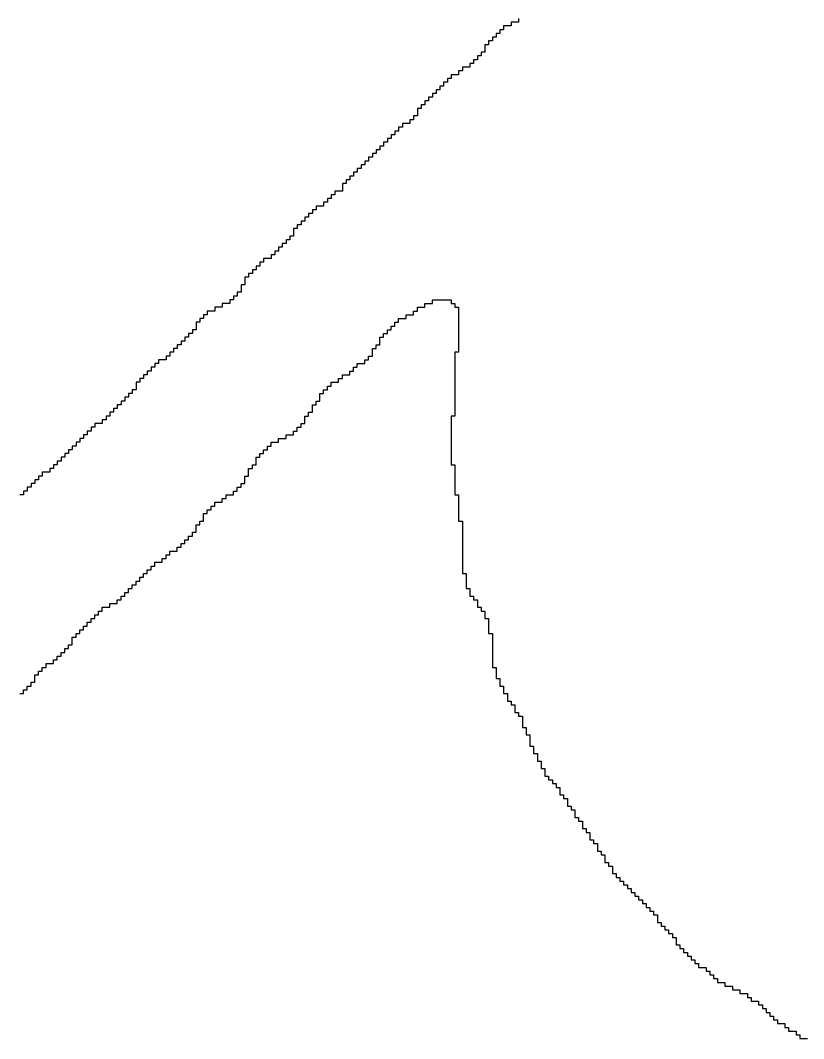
# Model space of a CAD drawing. Header units: millimetres. Extents: x 9.6 to 105, y 7.6 to 66.9.
# Drawn here: x 87.4786 to 87.7641, y 21.7123 to 22.0834 of the extents above; entities that cross this region are included whole.
import ezdxf

# ---------------------------------------------------------------- set-up
doc = ezdxf.new("R2010")
doc.units = ezdxf.units.MM
doc.layers.add('BottomOverlay', color=54, linetype='Continuous')

msp = doc.modelspace()

# ---------------------------------------------------------------- linework, layer by layer
at = {"layer": 'BottomOverlay'}
for p, q in [((87.66021, 22.08411), (87.66021, 22.08274)), ((87.65474, 22.08001), (87.65337, 22.08001)), ((87.65337, 22.08001), (87.65337, 22.07864)), ((87.65747, 22.08138), (87.65474, 22.08138)), ((87.65474, 22.08138), (87.65474, 22.08001)), ((87.66021, 22.08274), (87.65747, 22.08274)), ((87.65747, 22.08274), (87.65747, 22.08138)), ((87.65064, 22.07591), (87.64927, 22.07591)), ((87.64927, 22.07591), (87.64927, 22.07454)), ((87.652, 22.07727), (87.65064, 22.07727)), ((87.65064, 22.07727), (87.65064, 22.07591)), ((87.65337, 22.07864), (87.652, 22.07864)), ((87.652, 22.07864), (87.652, 22.07727)), ((87.64927, 22.07454), (87.6479, 22.07454)), ((87.6479, 22.07454), (87.6479, 22.07317)), ((87.6479, 22.07317), (87.6479, 22.0718)), ((87.64517, 22.06907), (87.6438, 22.06907)), ((87.6438, 22.06907), (87.6438, 22.06771)), ((87.64654, 22.07044), (87.64517, 22.07044)), ((87.64517, 22.07044), (87.64517, 22.06907)), ((87.6479, 22.0718), (87.64654, 22.0718)), ((87.64654, 22.0718), (87.64654, 22.07044)), ((87.6397, 22.06497), (87.63833, 22.06497)), ((87.63833, 22.06497), (87.63833, 22.0636)), ((87.64243, 22.06634), (87.6397, 22.06634)), ((87.6397, 22.06634), (87.6397, 22.06497)), ((87.6438, 22.06771), (87.64243, 22.06771)), ((87.64243, 22.06771), (87.64243, 22.06634)), ((87.63423, 22.06087), (87.63287, 22.06087)), ((87.63287, 22.06087), (87.63287, 22.0595)), ((87.6356, 22.06224), (87.63423, 22.06224)), ((87.63423, 22.06224), (87.63423, 22.06087)), ((87.63833, 22.0636), (87.6356, 22.0636)), ((87.6356, 22.0636), (87.6356, 22.06224)), ((87.6315, 22.05813), (87.63013, 22.05813)), ((87.63013, 22.05813), (87.63013, 22.05677)), ((87.63287, 22.0595), (87.6315, 22.0595)), ((87.6315, 22.0595), (87.6315, 22.05813)), ((87.6274, 22.05404), (87.62603, 22.05404)), ((87.62603, 22.05404), (87.62603, 22.05267)), ((87.62876, 22.0554), (87.6274, 22.0554)), ((87.6274, 22.0554), (87.6274, 22.05404)), ((87.63013, 22.05677), (87.62876, 22.05677)), ((87.62876, 22.05677), (87.62876, 22.0554)), ((87.62466, 22.0513), (87.6233, 22.0513)), ((87.6233, 22.0513), (87.6233, 22.04993)), ((87.6233, 22.04993), (87.6233, 22.04857)), ((87.62603, 22.05267), (87.62466, 22.05267)), ((87.62466, 22.05267), (87.62466, 22.0513)), ((87.62193, 22.0472), (87.62056, 22.0472)), ((87.62056, 22.0472), (87.62056, 22.04583)), ((87.6233, 22.04857), (87.62193, 22.04857)), ((87.62193, 22.04857), (87.62193, 22.0472)), ((87.61646, 22.0431), (87.6151, 22.0431)), ((87.6151, 22.0431), (87.6151, 22.04173)), ((87.61783, 22.04446), (87.61646, 22.04446)), ((87.61646, 22.04446), (87.61646, 22.0431)), ((87.62056, 22.04583), (87.61783, 22.04583)), ((87.61783, 22.04583), (87.61783, 22.04446)), ((87.61236, 22.039), (87.61099, 22.039)), ((87.61099, 22.039), (87.61099, 22.03763)), ((87.61373, 22.04036), (87.61236, 22.04036)), ((87.61236, 22.04036), (87.61236, 22.039)), ((87.6151, 22.04173), (87.61373, 22.04173)), ((87.61373, 22.04173), (87.61373, 22.04036)), ((87.60826, 22.0349), (87.60689, 22.0349)), ((87.60689, 22.0349), (87.60689, 22.03353)), ((87.60963, 22.03626), (87.60826, 22.03626)), ((87.60826, 22.03626), (87.60826, 22.0349)), ((87.61099, 22.03763), (87.60963, 22.03763)), ((87.60963, 22.03763), (87.60963, 22.03626)), ((87.60552, 22.03216), (87.60416, 22.03216)), ((87.60416, 22.03216), (87.60416, 22.0308)), ((87.60689, 22.03353), (87.60552, 22.03353)), ((87.60552, 22.03353), (87.60552, 22.03216)), ((87.60142, 22.02806), (87.60006, 22.02806)), ((87.60006, 22.02806), (87.60006, 22.02669)), ((87.60279, 22.02943), (87.60142, 22.02943)), ((87.60142, 22.02943), (87.60142, 22.02806)), ((87.60416, 22.0308), (87.60279, 22.0308)), ((87.60279, 22.0308), (87.60279, 22.02943)), ((87.59732, 22.02396), (87.59596, 22.02396)), ((87.59596, 22.02396), (87.59596, 22.02259)), ((87.59869, 22.02533), (87.59732, 22.02533)), ((87.59732, 22.02533), (87.59732, 22.02396)), ((87.60006, 22.02669), (87.59869, 22.02669)), ((87.59869, 22.02669), (87.59869, 22.02533)), ((87.59596, 22.02123), (87.59322, 22.02123)), ((87.59322, 22.02123), (87.59322, 22.01986)), ((87.59596, 22.02259), (87.59596, 22.02123)), ((87.59049, 22.01713), (87.58912, 22.01713)), ((87.58912, 22.01713), (87.58912, 22.01576)), ((87.59185, 22.01849), (87.59049, 22.01849)), ((87.59049, 22.01849), (87.59049, 22.01713)), ((87.59322, 22.01986), (87.59185, 22.01986)), ((87.59185, 22.01986), (87.59185, 22.01849)), ((87.58502, 22.01302), (87.58365, 22.01302)), ((87.58365, 22.01302), (87.58365, 22.01166)), ((87.58639, 22.01439), (87.58502, 22.01439)), ((87.58502, 22.01439), (87.58502, 22.01302)), ((87.58912, 22.01576), (87.58639, 22.01576)), ((87.58639, 22.01576), (87.58639, 22.01439)), ((87.58092, 22.00892), (87.57955, 22.00892)), ((87.57955, 22.00892), (87.57955, 22.00756)), ((87.58229, 22.01029), (87.58092, 22.01029)), ((87.58092, 22.01029), (87.58092, 22.00892)), ((87.58365, 22.01166), (87.58229, 22.01166)), ((87.58229, 22.01166), (87.58229, 22.01029)), ((87.57955, 22.00756), (87.57818, 22.00756)), ((87.57818, 22.00756), (87.57818, 22.00619)), ((87.57818, 22.00619), (87.57818, 22.00482)), ((87.57545, 22.00209), (87.57408, 22.00209)), ((87.57408, 22.00209), (87.57408, 22.00072)), ((87.57682, 22.00346), (87.57545, 22.00346)), ((87.57545, 22.00346), (87.57545, 22.00209)), ((87.57818, 22.00482), (87.57682, 22.00482)), ((87.57682, 22.00482), (87.57682, 22.00346)), ((87.57135, 21.99799), (87.56998, 21.99799)), ((87.56998, 21.99799), (87.56998, 21.99662)), ((87.57272, 21.99935), (87.57135, 21.99935)), ((87.57135, 21.99935), (87.57135, 21.99799)), ((87.57408, 22.00072), (87.57272, 22.00072)), ((87.57272, 22.00072), (87.57272, 21.99935)), ((87.56725, 21.99525), (87.56588, 21.99525)), ((87.56588, 21.99525), (87.56588, 21.99389)), ((87.56998, 21.99662), (87.56725, 21.99662)), ((87.56725, 21.99662), (87.56725, 21.99525)), ((87.56315, 21.99115), (87.56178, 21.99115)), ((87.56178, 21.99115), (87.56178, 21.98979)), ((87.56451, 21.99252), (87.56315, 21.99252)), ((87.56315, 21.99252), (87.56315, 21.99115)), ((87.56588, 21.99389), (87.56451, 21.99389)), ((87.56451, 21.99389), (87.56451, 21.99252)), ((87.56041, 21.98705), (87.55905, 21.98705)), ((87.55905, 21.98705), (87.55905, 21.98568)), ((87.56178, 21.98979), (87.56041, 21.98979)), ((87.56041, 21.98979), (87.56041, 21.98842)), ((87.56041, 21.98842), (87.56041, 21.98705)), ((87.55768, 21.98295), (87.55631, 21.98295)), ((87.55631, 21.98295), (87.55631, 21.98158)), ((87.55905, 21.98432), (87.55768, 21.98432)), ((87.55768, 21.98432), (87.55768, 21.98295)), ((87.55905, 21.98568), (87.55905, 21.98432)), ((87.55495, 21.98022), (87.55221, 21.98022)), ((87.55221, 21.98022), (87.55221, 21.97885)), ((87.55631, 21.98158), (87.55495, 21.98158)), ((87.55495, 21.98158), (87.55495, 21.98022)), ((87.62603, 21.97885), (87.62603, 21.98022)), ((87.62603, 21.98022), (87.62876, 21.98022)), ((87.62876, 21.98022), (87.62876, 21.98158)), ((87.62876, 21.98158), (87.6356, 21.98158)), ((87.6356, 21.98158), (87.6356, 21.98022)), ((87.6356, 21.98022), (87.63697, 21.98022)), ((87.63697, 21.98022), (87.63697, 21.97885)), ((87.54674, 21.97612), (87.54538, 21.97612)), ((87.54538, 21.97612), (87.54538, 21.97475)), ((87.54948, 21.97748), (87.54674, 21.97748)), ((87.54674, 21.97748), (87.54674, 21.97612)), ((87.55221, 21.97885), (87.54948, 21.97885)), ((87.54948, 21.97885), (87.54948, 21.97748)), ((87.61919, 21.97475), (87.61919, 21.97612)), ((87.61919, 21.97612), (87.62193, 21.97612)), ((87.62193, 21.97612), (87.62193, 21.97748)), ((87.62193, 21.97748), (87.6233, 21.97748)), ((87.6233, 21.97748), (87.6233, 21.97885)), ((87.6233, 21.97885), (87.62603, 21.97885)), ((87.63697, 21.97885), (87.63833, 21.97885)), ((87.63833, 21.97885), (87.63833, 21.97748)), ((87.63833, 21.97748), (87.63833, 21.97612)), ((87.63833, 21.97612), (87.63833, 21.97475)), ((87.54401, 21.97338), (87.54264, 21.97338)), ((87.54264, 21.97338), (87.54264, 21.97201)), ((87.54264, 21.97201), (87.54264, 21.97065)), ((87.54538, 21.97475), (87.54401, 21.97475)), ((87.54401, 21.97475), (87.54401, 21.97338)), ((87.61373, 21.97065), (87.61373, 21.97201)), ((87.61373, 21.97201), (87.6151, 21.97201)), ((87.6151, 21.97201), (87.6151, 21.97338)), ((87.6151, 21.97338), (87.61646, 21.97338)), ((87.61646, 21.97338), (87.61646, 21.97475)), ((87.61646, 21.97475), (87.61919, 21.97475)), ((87.63833, 21.97475), (87.63833, 21.97338)), ((87.63833, 21.97338), (87.63833, 21.97201)), ((87.63833, 21.97201), (87.63833, 21.97065)), ((87.54128, 21.96928), (87.53991, 21.96928)), ((87.53991, 21.96928), (87.53991, 21.96791)), ((87.54264, 21.97065), (87.54128, 21.97065)), ((87.54128, 21.97065), (87.54128, 21.96928)), ((87.61099, 21.96791), (87.61099, 21.96928)), ((87.61099, 21.96928), (87.61236, 21.96928)), ((87.61236, 21.96928), (87.61236, 21.97065)), ((87.61236, 21.97065), (87.61373, 21.97065)), ((87.63833, 21.97065), (87.63833, 21.96928)), ((87.63833, 21.96928), (87.63833, 21.96791)), ((87.53717, 21.96518), (87.53581, 21.96518)), ((87.53581, 21.96518), (87.53581, 21.96381)), ((87.53854, 21.96654), (87.53717, 21.96654)), ((87.53717, 21.96654), (87.53717, 21.96518)), ((87.53991, 21.96791), (87.53854, 21.96791)), ((87.53854, 21.96791), (87.53854, 21.96654)), ((87.60826, 21.96381), (87.60826, 21.96518)), ((87.60826, 21.96518), (87.60963, 21.96518)), ((87.60963, 21.96654), (87.60963, 21.96791)), ((87.60963, 21.96791), (87.61099, 21.96791)), ((87.60963, 21.96518), (87.60963, 21.96654)), ((87.63833, 21.96791), (87.63833, 21.96654)), ((87.63833, 21.96654), (87.63833, 21.96518)), ((87.63833, 21.96518), (87.63833, 21.96381)), ((87.53307, 21.96108), (87.53171, 21.96108)), ((87.53171, 21.96108), (87.53171, 21.95971)), ((87.53444, 21.96245), (87.53307, 21.96245)), ((87.53307, 21.96245), (87.53307, 21.96108)), ((87.53581, 21.96381), (87.53444, 21.96381)), ((87.53444, 21.96381), (87.53444, 21.96245)), ((87.60552, 21.95971), (87.60552, 21.96108)), ((87.60552, 21.96108), (87.60689, 21.96108)), ((87.60689, 21.96245), (87.60689, 21.96381)), ((87.60689, 21.96381), (87.60826, 21.96381)), ((87.60689, 21.96108), (87.60689, 21.96245)), ((87.63833, 21.96245), (87.63697, 21.96245)), ((87.63697, 21.96245), (87.63697, 21.96108)), ((87.63697, 21.96108), (87.63697, 21.95971)), ((87.63833, 21.96381), (87.63833, 21.96245)), ((87.5276, 21.95698), (87.52624, 21.95698)), ((87.52624, 21.95698), (87.52624, 21.95561)), ((87.52897, 21.95834), (87.5276, 21.95834)), ((87.5276, 21.95834), (87.5276, 21.95698)), ((87.53171, 21.95971), (87.52897, 21.95971)), ((87.52897, 21.95971), (87.52897, 21.95834)), ((87.60006, 21.95561), (87.60006, 21.95698)), ((87.60006, 21.95698), (87.60142, 21.95698)), ((87.60142, 21.95698), (87.60142, 21.95834)), ((87.60142, 21.95834), (87.60416, 21.95834)), ((87.60416, 21.95834), (87.60416, 21.95971)), ((87.60416, 21.95971), (87.60552, 21.95971)), ((87.63697, 21.95971), (87.63697, 21.95834)), ((87.63697, 21.95834), (87.63697, 21.95698)), ((87.63697, 21.95698), (87.63697, 21.95561)), ((87.52487, 21.95424), (87.5235, 21.95424)), ((87.5235, 21.95424), (87.5235, 21.95287)), ((87.52624, 21.95561), (87.52487, 21.95561)), ((87.52487, 21.95561), (87.52487, 21.95424)), ((87.59596, 21.95287), (87.59596, 21.95424)), ((87.59596, 21.95424), (87.59869, 21.95424)), ((87.59869, 21.95424), (87.59869, 21.95561)), ((87.59869, 21.95561), (87.60006, 21.95561)), ((87.63697, 21.95561), (87.63697, 21.95424)), ((87.63697, 21.95424), (87.63697, 21.95287)), ((87.52214, 21.95151), (87.52077, 21.95151)), ((87.52077, 21.95151), (87.52077, 21.95014)), ((87.52077, 21.95014), (87.52077, 21.94878)), ((87.5235, 21.95287), (87.52214, 21.95287)), ((87.52214, 21.95287), (87.52214, 21.95151)), ((87.59049, 21.94878), (87.59049, 21.95014)), ((87.59049, 21.95014), (87.59185, 21.95014)), ((87.59185, 21.95014), (87.59185, 21.95151)), ((87.59185, 21.95151), (87.59459, 21.95151)), ((87.59459, 21.95151), (87.59459, 21.95287)), ((87.59459, 21.95287), (87.59596, 21.95287)), ((87.63697, 21.95287), (87.63697, 21.95151)), ((87.63697, 21.95151), (87.63697, 21.95014)), ((87.63697, 21.95014), (87.63697, 21.94878)), ((87.51804, 21.94604), (87.51667, 21.94604)), ((87.51667, 21.94604), (87.51667, 21.94467)), ((87.5194, 21.94741), (87.51804, 21.94741)), ((87.51804, 21.94741), (87.51804, 21.94604)), ((87.52077, 21.94878), (87.5194, 21.94878)), ((87.5194, 21.94878), (87.5194, 21.94741)), ((87.58775, 21.94604), (87.58775, 21.94741)), ((87.58775, 21.94741), (87.58912, 21.94741)), ((87.58775, 21.94467), (87.58775, 21.94604)), ((87.58912, 21.94741), (87.58912, 21.94878)), ((87.58912, 21.94878), (87.59049, 21.94878)), ((87.63697, 21.94878), (87.63697, 21.94741)), ((87.63697, 21.94741), (87.63697, 21.94604)), ((87.63697, 21.94604), (87.63697, 21.94467)), ((87.5153, 21.94331), (87.51393, 21.94331)), ((87.51393, 21.94331), (87.51393, 21.94194)), ((87.51667, 21.94467), (87.5153, 21.94467)), ((87.5153, 21.94467), (87.5153, 21.94331)), ((87.58502, 21.94194), (87.58502, 21.94331)), ((87.58502, 21.94331), (87.58639, 21.94331)), ((87.58639, 21.94331), (87.58639, 21.94467)), ((87.58639, 21.94467), (87.58775, 21.94467)), ((87.63697, 21.94467), (87.63697, 21.94331)), ((87.63697, 21.94331), (87.63697, 21.94194)), ((87.5112, 21.9392), (87.50984, 21.9392)), ((87.50984, 21.9392), (87.50984, 21.93784)), ((87.51257, 21.94057), (87.5112, 21.94057)), ((87.5112, 21.94057), (87.5112, 21.9392)), ((87.51393, 21.94194), (87.51257, 21.94194)), ((87.51257, 21.94194), (87.51257, 21.94057)), ((87.58229, 21.93784), (87.58229, 21.9392)), ((87.58229, 21.9392), (87.58365, 21.9392)), ((87.58365, 21.9392), (87.58365, 21.94057)), ((87.58365, 21.94057), (87.58502, 21.94057)), ((87.58502, 21.94057), (87.58502, 21.94194)), ((87.63697, 21.9392), (87.6356, 21.9392)), ((87.6356, 21.9392), (87.6356, 21.93784)), ((87.63697, 21.94194), (87.63697, 21.94057)), ((87.63697, 21.94057), (87.63697, 21.9392)), ((87.50573, 21.9351), (87.50437, 21.9351)), ((87.50437, 21.9351), (87.50437, 21.93374)), ((87.50847, 21.93647), (87.50573, 21.93647)), ((87.50573, 21.93647), (87.50573, 21.9351)), ((87.50984, 21.93784), (87.50847, 21.93784)), ((87.50847, 21.93784), (87.50847, 21.93647)), ((87.57955, 21.93374), (87.57955, 21.9351)), ((87.57955, 21.9351), (87.58092, 21.9351)), ((87.58092, 21.9351), (87.58092, 21.93647)), ((87.58092, 21.93647), (87.58229, 21.93647)), ((87.58229, 21.93647), (87.58229, 21.93784)), ((87.6356, 21.93784), (87.6356, 21.93647)), ((87.6356, 21.93647), (87.6356, 21.9351)), ((87.6356, 21.9351), (87.6356, 21.93374)), ((87.50163, 21.931), (87.50026, 21.931)), ((87.50026, 21.931), (87.50026, 21.92964)), ((87.503, 21.93237), (87.50163, 21.93237)), ((87.50163, 21.93237), (87.50163, 21.931)), ((87.50437, 21.93374), (87.503, 21.93374)), ((87.503, 21.93374), (87.503, 21.93237)), ((87.57272, 21.92964), (87.57272, 21.931)), ((87.57272, 21.931), (87.57545, 21.931)), ((87.57545, 21.931), (87.57545, 21.93237)), ((87.57545, 21.93237), (87.57818, 21.93237)), ((87.57818, 21.93237), (87.57818, 21.93374)), ((87.57818, 21.93374), (87.57955, 21.93374)), ((87.6356, 21.93374), (87.6356, 21.93237)), ((87.6356, 21.93237), (87.6356, 21.931)), ((87.6356, 21.931), (87.6356, 21.92964)), ((87.4989, 21.92827), (87.49753, 21.92827)), ((87.49753, 21.92827), (87.49753, 21.9269)), ((87.50026, 21.92964), (87.4989, 21.92964)), ((87.4989, 21.92964), (87.4989, 21.92827)), ((87.56862, 21.9269), (87.56862, 21.92827)), ((87.56862, 21.92827), (87.56998, 21.92827)), ((87.56998, 21.92827), (87.56998, 21.92964)), ((87.56998, 21.92964), (87.57272, 21.92964)), ((87.6356, 21.92964), (87.6356, 21.92827)), ((87.6356, 21.92827), (87.6356, 21.9269)), ((87.4948, 21.92417), (87.49343, 21.92417)), ((87.49343, 21.92417), (87.49343, 21.9228)), ((87.49616, 21.92554), (87.4948, 21.92554)), ((87.4948, 21.92554), (87.4948, 21.92417)), ((87.49753, 21.9269), (87.49616, 21.9269)), ((87.49616, 21.9269), (87.49616, 21.92554)), ((87.56451, 21.9228), (87.56451, 21.92417)), ((87.56451, 21.92417), (87.56588, 21.92417)), ((87.56588, 21.92417), (87.56588, 21.92554)), ((87.56588, 21.92554), (87.56725, 21.92554)), ((87.56725, 21.92554), (87.56725, 21.9269)), ((87.56725, 21.9269), (87.56862, 21.9269)), ((87.6356, 21.9269), (87.6356, 21.92554)), ((87.6356, 21.92554), (87.6356, 21.92417)), ((87.6356, 21.92417), (87.6356, 21.9228)), ((87.4907, 21.92007), (87.48933, 21.92007)), ((87.48933, 21.92007), (87.48933, 21.9187)), ((87.49206, 21.92143), (87.4907, 21.92143)), ((87.4907, 21.92143), (87.4907, 21.92007)), ((87.49343, 21.9228), (87.49206, 21.9228)), ((87.49206, 21.9228), (87.49206, 21.92143)), ((87.56178, 21.9187), (87.56178, 21.92007)), ((87.56178, 21.92007), (87.56315, 21.92007)), ((87.56315, 21.92007), (87.56315, 21.92143)), ((87.56315, 21.92143), (87.56451, 21.92143)), ((87.56451, 21.92143), (87.56451, 21.9228)), ((87.6356, 21.9228), (87.6356, 21.92143)), ((87.6356, 21.92143), (87.63697, 21.92143)), ((87.63697, 21.92143), (87.63697, 21.92007)), ((87.63697, 21.92007), (87.63697, 21.9187)), ((87.48659, 21.91733), (87.48523, 21.91733)), ((87.48523, 21.91733), (87.48523, 21.91597)), ((87.48933, 21.9187), (87.48659, 21.9187)), ((87.48659, 21.9187), (87.48659, 21.91733)), ((87.56041, 21.91597), (87.56041, 21.91733)), ((87.56041, 21.91733), (87.56178, 21.91733)), ((87.56178, 21.91733), (87.56178, 21.9187)), ((87.63697, 21.9187), (87.63697, 21.91733)), ((87.63697, 21.91733), (87.63697, 21.91597)), ((87.48249, 21.91323), (87.48113, 21.91323)), ((87.48113, 21.91323), (87.48113, 21.91187)), ((87.48386, 21.9146), (87.48249, 21.9146)), ((87.48249, 21.9146), (87.48249, 21.91323)), ((87.48523, 21.91597), (87.48386, 21.91597)), ((87.48386, 21.91597), (87.48386, 21.9146)), ((87.55768, 21.91187), (87.55768, 21.91323)), ((87.55768, 21.91323), (87.55905, 21.91323)), ((87.55905, 21.91323), (87.55905, 21.9146)), ((87.55905, 21.9146), (87.56041, 21.9146)), ((87.56041, 21.9146), (87.56041, 21.91597)), ((87.63697, 21.91597), (87.63697, 21.9146)), ((87.63697, 21.9146), (87.63697, 21.91323)), ((87.63697, 21.91323), (87.63697, 21.91187)), ((87.47976, 21.9105), (87.47839, 21.9105)), ((87.48113, 21.91187), (87.47976, 21.91187)), ((87.47976, 21.91187), (87.47976, 21.9105)), ((87.55221, 21.90776), (87.55221, 21.90913)), ((87.55221, 21.90913), (87.55358, 21.90913)), ((87.55358, 21.90913), (87.55358, 21.9105)), ((87.55358, 21.9105), (87.55631, 21.9105)), ((87.55631, 21.9105), (87.55631, 21.91187)), ((87.55631, 21.91187), (87.55768, 21.91187)), ((87.63697, 21.91187), (87.63697, 21.9105)), ((87.63697, 21.9105), (87.63833, 21.9105)), ((87.63833, 21.9105), (87.63833, 21.90913)), ((87.63833, 21.90913), (87.63833, 21.90776)), ((87.54674, 21.90366), (87.54674, 21.90503)), ((87.54674, 21.90503), (87.54811, 21.90503)), ((87.54811, 21.90503), (87.54811, 21.9064)), ((87.54811, 21.9064), (87.54948, 21.9064)), ((87.54948, 21.9064), (87.54948, 21.90776)), ((87.54948, 21.90776), (87.55221, 21.90776)), ((87.63833, 21.90776), (87.63833, 21.9064)), ((87.63833, 21.9064), (87.63833, 21.90503)), ((87.63833, 21.90503), (87.63833, 21.90366)), ((87.54538, 21.9023), (87.54538, 21.90366)), ((87.54538, 21.90366), (87.54674, 21.90366)), ((87.54538, 21.90093), (87.54538, 21.9023)), ((87.63833, 21.90366), (87.63833, 21.9023)), ((87.63833, 21.9023), (87.63833, 21.90093)), ((87.54264, 21.8982), (87.54264, 21.89956)), ((87.54264, 21.89956), (87.54401, 21.89956)), ((87.54264, 21.89683), (87.54264, 21.8982)), ((87.54401, 21.89956), (87.54401, 21.90093)), ((87.54401, 21.90093), (87.54538, 21.90093)), ((87.63833, 21.90093), (87.6397, 21.90093)), ((87.6397, 21.90093), (87.6397, 21.89956)), ((87.6397, 21.89956), (87.6397, 21.8982)), ((87.6397, 21.8982), (87.6397, 21.89683)), ((87.53854, 21.89273), (87.53854, 21.89409)), ((87.53854, 21.89409), (87.53991, 21.89409)), ((87.53991, 21.89409), (87.53991, 21.89546)), ((87.53991, 21.89546), (87.54128, 21.89546)), ((87.54128, 21.89546), (87.54128, 21.89683)), ((87.54128, 21.89683), (87.54264, 21.89683)), ((87.6397, 21.89683), (87.6397, 21.89546)), ((87.6397, 21.89546), (87.6397, 21.89409)), ((87.6397, 21.89409), (87.6397, 21.89273)), ((87.53581, 21.88999), (87.53581, 21.89136)), ((87.53581, 21.89136), (87.53717, 21.89136)), ((87.53717, 21.89136), (87.53717, 21.89273)), ((87.53717, 21.89273), (87.53854, 21.89273)), ((87.6397, 21.89273), (87.6397, 21.89136)), ((87.6397, 21.89136), (87.6397, 21.88999)), ((87.53034, 21.88589), (87.53034, 21.88726)), ((87.53034, 21.88726), (87.53171, 21.88726)), ((87.53171, 21.88726), (87.53171, 21.88863)), ((87.53171, 21.88863), (87.53307, 21.88863)), ((87.53307, 21.88863), (87.53307, 21.88999)), ((87.53307, 21.88999), (87.53581, 21.88999)), ((87.6397, 21.88999), (87.6397, 21.88863)), ((87.6397, 21.88863), (87.6397, 21.88726)), ((87.6397, 21.88726), (87.6397, 21.88589)), ((87.52487, 21.88179), (87.52487, 21.88316)), ((87.52487, 21.88316), (87.52624, 21.88316)), ((87.52624, 21.88316), (87.52624, 21.88453)), ((87.52624, 21.88453), (87.5276, 21.88453)), ((87.5276, 21.88453), (87.5276, 21.88589)), ((87.5276, 21.88589), (87.53034, 21.88589)), ((87.6397, 21.88589), (87.6397, 21.88453)), ((87.6397, 21.88453), (87.6397, 21.88316)), ((87.6397, 21.88316), (87.6397, 21.88179)), ((87.52077, 21.87769), (87.52077, 21.87906)), ((87.52077, 21.87906), (87.52214, 21.87906)), ((87.52214, 21.87906), (87.52214, 21.88042)), ((87.52214, 21.88042), (87.5235, 21.88042)), ((87.5235, 21.88042), (87.5235, 21.88179)), ((87.5235, 21.88179), (87.52487, 21.88179)), ((87.6397, 21.88179), (87.64107, 21.88179)), ((87.64107, 21.88179), (87.64107, 21.88042)), ((87.64107, 21.88042), (87.64107, 21.87906)), ((87.64107, 21.87906), (87.64107, 21.87769)), ((87.51804, 21.87495), (87.51804, 21.87632)), ((87.51804, 21.87632), (87.5194, 21.87632)), ((87.5194, 21.87632), (87.5194, 21.87769)), ((87.5194, 21.87769), (87.52077, 21.87769)), ((87.64107, 21.87769), (87.64107, 21.87632)), ((87.64107, 21.87632), (87.64243, 21.87632)), ((87.64243, 21.87632), (87.64243, 21.87495)), ((87.51393, 21.87086), (87.51393, 21.87222)), ((87.51393, 21.87222), (87.5153, 21.87222)), ((87.5153, 21.87222), (87.5153, 21.87359)), ((87.5153, 21.87359), (87.51667, 21.87359)), ((87.51667, 21.87359), (87.51667, 21.87495)), ((87.51667, 21.87495), (87.51804, 21.87495)), ((87.64243, 21.87495), (87.64243, 21.87359)), ((87.64243, 21.87359), (87.6438, 21.87359)), ((87.6438, 21.87359), (87.6438, 21.87222)), ((87.6438, 21.87222), (87.64517, 21.87222)), ((87.64517, 21.87222), (87.64517, 21.87086)), ((87.5071, 21.86675), (87.5071, 21.86812)), ((87.5071, 21.86812), (87.50847, 21.86812)), ((87.50847, 21.86812), (87.50847, 21.86949)), ((87.50847, 21.86949), (87.5112, 21.86949)), ((87.5112, 21.86949), (87.5112, 21.87086)), ((87.5112, 21.87086), (87.51393, 21.87086)), ((87.64517, 21.87086), (87.64517, 21.86949)), ((87.64517, 21.86949), (87.64654, 21.86949)), ((87.64654, 21.86949), (87.64654, 21.86812)), ((87.64654, 21.86812), (87.6479, 21.86812)), ((87.6479, 21.86812), (87.6479, 21.86675)), ((87.50437, 21.86402), (87.50437, 21.86539)), ((87.50437, 21.86539), (87.50573, 21.86539)), ((87.50573, 21.86539), (87.50573, 21.86675)), ((87.50573, 21.86675), (87.5071, 21.86675)), ((87.6479, 21.86675), (87.6479, 21.86539)), ((87.6479, 21.86539), (87.64927, 21.86539)), ((87.64927, 21.86539), (87.64927, 21.86402)), ((87.50026, 21.85992), (87.50026, 21.86128)), ((87.50026, 21.86128), (87.50163, 21.86128)), ((87.50163, 21.86128), (87.50163, 21.86265)), ((87.50163, 21.86265), (87.503, 21.86265)), ((87.503, 21.86265), (87.503, 21.86402)), ((87.503, 21.86402), (87.50437, 21.86402)), ((87.64927, 21.86402), (87.64927, 21.86265)), ((87.64927, 21.86265), (87.64927, 21.86128)), ((87.64927, 21.86128), (87.64927, 21.85992)), ((87.49753, 21.85719), (87.49753, 21.85855)), ((87.49753, 21.85855), (87.4989, 21.85855)), ((87.49753, 21.85582), (87.49753, 21.85719)), ((87.4989, 21.85855), (87.4989, 21.85992)), ((87.4989, 21.85992), (87.50026, 21.85992)), ((87.64927, 21.85992), (87.65064, 21.85992)), ((87.65064, 21.85992), (87.65064, 21.85855)), ((87.65064, 21.85855), (87.65064, 21.85719)), ((87.65064, 21.85719), (87.65064, 21.85582)), ((87.49343, 21.85172), (87.49343, 21.85308)), ((87.49343, 21.85308), (87.4948, 21.85308)), ((87.4948, 21.85308), (87.4948, 21.85445)), ((87.4948, 21.85445), (87.49616, 21.85445)), ((87.49616, 21.85445), (87.49616, 21.85582)), ((87.49616, 21.85582), (87.49753, 21.85582)), ((87.65064, 21.85582), (87.65064, 21.85445)), ((87.65064, 21.85445), (87.65064, 21.85308)), ((87.65064, 21.85308), (87.65064, 21.85172)), ((87.4907, 21.84898), (87.4907, 21.85035)), ((87.4907, 21.85035), (87.49206, 21.85035)), ((87.49206, 21.85035), (87.49206, 21.85172)), ((87.49206, 21.85172), (87.49343, 21.85172)), ((87.65064, 21.85172), (87.65064, 21.85035)), ((87.65064, 21.85035), (87.65064, 21.84898)), ((87.48523, 21.84488), (87.48523, 21.84625)), ((87.48523, 21.84625), (87.48659, 21.84625)), ((87.48659, 21.84625), (87.48659, 21.84761)), ((87.48659, 21.84761), (87.48796, 21.84761)), ((87.48796, 21.84761), (87.48796, 21.84898)), ((87.48796, 21.84898), (87.4907, 21.84898)), ((87.65064, 21.84898), (87.65064, 21.84761)), ((87.65064, 21.84761), (87.652, 21.84761)), ((87.652, 21.84761), (87.652, 21.84625)), ((87.652, 21.84625), (87.652, 21.84488)), ((87.48249, 21.84078), (87.48249, 21.84215)), ((87.48249, 21.84215), (87.48386, 21.84215)), ((87.48386, 21.84351), (87.48386, 21.84488)), ((87.48386, 21.84488), (87.48523, 21.84488)), ((87.48386, 21.84215), (87.48386, 21.84351)), ((87.652, 21.84488), (87.652, 21.84351)), ((87.652, 21.84351), (87.65337, 21.84351)), ((87.65337, 21.84351), (87.65337, 21.84215)), ((87.65337, 21.84215), (87.65337, 21.84078)), ((87.47976, 21.83805), (87.47976, 21.83941)), ((87.47976, 21.83941), (87.48113, 21.83941)), ((87.48113, 21.83941), (87.48113, 21.84078)), ((87.48113, 21.84078), (87.48249, 21.84078)), ((87.65337, 21.84078), (87.65474, 21.84078)), ((87.65474, 21.84078), (87.65474, 21.83941)), ((87.65474, 21.83941), (87.65474, 21.83805)), ((87.47839, 21.83805), (87.47976, 21.83805)), ((87.65474, 21.83805), (87.6561, 21.83805)), ((87.6561, 21.83805), (87.6561, 21.83668)), ((87.6561, 21.83668), (87.6561, 21.83531)), ((87.6561, 21.83531), (87.65747, 21.83531)), ((87.65747, 21.83531), (87.65747, 21.83395)), ((87.65747, 21.83395), (87.65884, 21.83395)), ((87.65884, 21.83395), (87.65884, 21.83258)), ((87.65884, 21.83258), (87.65884, 21.83121)), ((87.65884, 21.83121), (87.66021, 21.83121)), ((87.66021, 21.83121), (87.66021, 21.82984)), ((87.66021, 21.82984), (87.66157, 21.82984)), ((87.66157, 21.82984), (87.66157, 21.82848)), ((87.66157, 21.82848), (87.66157, 21.82711)), ((87.66157, 21.82711), (87.66157, 21.82574)), ((87.66157, 21.82574), (87.66294, 21.82574)), ((87.66294, 21.82574), (87.66294, 21.82438)), ((87.66294, 21.82438), (87.66294, 21.82301)), ((87.66294, 21.82301), (87.66431, 21.82301)), ((87.66431, 21.82301), (87.66431, 21.82164)), ((87.66431, 21.82164), (87.66431, 21.82028)), ((87.66431, 21.82028), (87.66431, 21.81891)), ((87.66431, 21.81891), (87.66567, 21.81891)), ((87.66567, 21.81891), (87.66567, 21.81754)), ((87.66567, 21.81754), (87.66567, 21.81617)), ((87.66567, 21.81617), (87.66704, 21.81617)), ((87.66704, 21.81617), (87.66704, 21.81481)), ((87.66704, 21.81481), (87.66704, 21.81344)), ((87.66704, 21.81344), (87.66841, 21.81344)), ((87.66841, 21.81344), (87.66841, 21.81207)), ((87.66841, 21.81207), (87.66841, 21.81071)), ((87.66841, 21.81071), (87.66977, 21.81071)), ((87.66977, 21.81071), (87.66977, 21.80934)), ((87.66977, 21.80934), (87.66977, 21.80797)), ((87.66977, 21.80797), (87.67114, 21.80797)), ((87.67114, 21.80797), (87.67114, 21.80661)), ((87.67114, 21.80661), (87.67251, 21.80661)), ((87.67251, 21.80661), (87.67251, 21.80524)), ((87.67251, 21.80524), (87.67388, 21.80524)), ((87.67388, 21.80524), (87.67388, 21.80387)), ((87.67388, 21.80387), (87.67524, 21.80387)), ((87.67524, 21.80387), (87.67524, 21.8025)), ((87.67524, 21.8025), (87.67524, 21.80114)), ((87.67524, 21.80114), (87.67661, 21.80114)), ((87.67661, 21.80114), (87.67661, 21.79977)), ((87.67661, 21.79977), (87.67798, 21.79977)), ((87.67798, 21.79977), (87.67798, 21.7984)), ((87.67798, 21.7984), (87.67798, 21.79704)), ((87.67798, 21.79704), (87.67934, 21.79704)), ((87.67934, 21.79704), (87.67934, 21.79567)), ((87.67934, 21.79567), (87.68071, 21.79567)), ((87.68071, 21.79567), (87.68071, 21.7943)), ((87.68071, 21.7943), (87.68071, 21.79294)), ((87.68071, 21.79294), (87.68208, 21.79294)), ((87.68208, 21.79294), (87.68208, 21.79157)), ((87.68208, 21.79157), (87.68344, 21.79157)), ((87.68344, 21.79157), (87.68344, 21.7902)), ((87.68344, 21.7902), (87.68344, 21.78883)), ((87.68344, 21.78883), (87.68481, 21.78883)), ((87.68481, 21.78883), (87.68481, 21.78747)), ((87.68481, 21.78747), (87.68618, 21.78747)), ((87.68618, 21.78747), (87.68618, 21.7861)), ((87.68618, 21.7861), (87.68618, 21.78473)), ((87.68618, 21.78473), (87.68755, 21.78473)), ((87.68755, 21.78473), (87.68755, 21.78337)), ((87.68755, 21.78337), (87.68891, 21.78337)), ((87.68891, 21.78337), (87.68891, 21.782)), ((87.68891, 21.782), (87.68891, 21.78063)), ((87.68891, 21.78063), (87.69028, 21.78063)), ((87.69028, 21.78063), (87.69028, 21.77927)), ((87.69028, 21.77927), (87.69165, 21.77927)), ((87.69165, 21.77927), (87.69165, 21.7779)), ((87.69165, 21.7779), (87.69165, 21.77653)), ((87.69165, 21.77653), (87.69301, 21.77653)), ((87.69301, 21.77653), (87.69301, 21.77516)), ((87.69301, 21.77516), (87.69438, 21.77516)), ((87.69438, 21.77516), (87.69438, 21.7738)), ((87.69438, 21.7738), (87.69438, 21.77243)), ((87.69438, 21.77243), (87.69575, 21.77243)), ((87.69575, 21.77243), (87.69575, 21.77106)), ((87.69575, 21.77106), (87.69711, 21.77106)), ((87.69711, 21.77106), (87.69711, 21.76969)), ((87.69711, 21.76969), (87.69848, 21.76969)), ((87.69848, 21.76969), (87.69848, 21.76833)), ((87.69848, 21.76833), (87.69985, 21.76833)), ((87.69985, 21.76833), (87.69985, 21.76696)), ((87.69985, 21.76696), (87.70122, 21.76696)), ((87.70122, 21.76696), (87.70122, 21.7656)), ((87.70122, 21.7656), (87.70258, 21.7656)), ((87.70258, 21.7656), (87.70258, 21.76423)), ((87.70258, 21.76423), (87.70395, 21.76423)), ((87.70395, 21.76423), (87.70395, 21.76286)), ((87.70395, 21.76286), (87.70532, 21.76286)), ((87.70532, 21.76286), (87.70532, 21.76149)), ((87.70532, 21.76149), (87.70669, 21.76149)), ((87.70669, 21.76149), (87.70669, 21.76013)), ((87.70669, 21.76013), (87.70805, 21.76013)), ((87.70805, 21.76013), (87.70805, 21.75876)), ((87.70805, 21.75876), (87.70942, 21.75876)), ((87.70942, 21.75876), (87.70942, 21.75739)), ((87.70942, 21.75739), (87.71078, 21.75739)), ((87.71078, 21.75739), (87.71078, 21.75602)), ((87.71078, 21.75602), (87.71078, 21.75466)), ((87.71078, 21.75466), (87.71215, 21.75466)), ((87.71215, 21.75466), (87.71215, 21.75329)), ((87.71215, 21.75329), (87.71352, 21.75329)), ((87.71352, 21.75329), (87.71352, 21.75192)), ((87.71352, 21.75192), (87.71489, 21.75192)), ((87.71489, 21.75192), (87.71489, 21.75056)), ((87.71489, 21.75056), (87.71625, 21.75056)), ((87.71625, 21.75056), (87.71625, 21.74919)), ((87.71625, 21.74919), (87.71762, 21.74919)), ((87.71762, 21.74919), (87.71762, 21.74782)), ((87.71762, 21.74782), (87.71762, 21.74646)), ((87.71762, 21.74646), (87.71899, 21.74646)), ((87.71899, 21.74646), (87.71899, 21.74509)), ((87.71899, 21.74509), (87.72035, 21.74509)), ((87.72035, 21.74509), (87.72035, 21.74372)), ((87.72035, 21.74372), (87.72172, 21.74372)), ((87.72172, 21.74372), (87.72172, 21.74235)), ((87.72172, 21.74235), (87.72309, 21.74235)), ((87.72309, 21.74235), (87.72309, 21.74099)), ((87.72309, 21.74099), (87.72445, 21.74099)), ((87.72445, 21.74099), (87.72445, 21.73962)), ((87.72445, 21.73962), (87.72582, 21.73962)), ((87.72582, 21.73962), (87.72582, 21.73825)), ((87.72582, 21.73825), (87.72856, 21.73825)), ((87.72856, 21.73825), (87.72856, 21.73689)), ((87.72856, 21.73689), (87.72992, 21.73689)), ((87.72992, 21.73689), (87.72992, 21.73552)), ((87.72992, 21.73552), (87.73129, 21.73552)), ((87.73129, 21.73552), (87.73129, 21.73415)), ((87.73129, 21.73415), (87.73266, 21.73415)), ((87.73266, 21.73415), (87.73266, 21.73279)), ((87.73266, 21.73279), (87.73539, 21.73279)), ((87.73539, 21.73279), (87.73539, 21.73142)), ((87.73539, 21.73142), (87.73813, 21.73142)), ((87.73813, 21.73142), (87.73813, 21.73005)), ((87.73813, 21.73005), (87.74086, 21.73005)), ((87.74086, 21.73005), (87.74086, 21.72869)), ((87.74086, 21.72869), (87.74359, 21.72869)), ((87.74359, 21.72869), (87.74359, 21.72732)), ((87.74359, 21.72732), (87.74496, 21.72732)), ((87.74496, 21.72732), (87.74496, 21.72595)), ((87.74496, 21.72595), (87.74769, 21.72595)), ((87.74769, 21.72595), (87.74769, 21.72458)), ((87.74769, 21.72458), (87.74906, 21.72458)), ((87.74906, 21.72458), (87.74906, 21.72322)), ((87.74906, 21.72322), (87.75043, 21.72322)), ((87.75043, 21.72322), (87.75043, 21.72185)), ((87.75043, 21.72185), (87.7518, 21.72185)), ((87.7518, 21.72185), (87.7518, 21.72048)), ((87.7518, 21.72048), (87.75316, 21.72048)), ((87.75316, 21.72048), (87.75316, 21.71912)), ((87.75316, 21.71912), (87.75453, 21.71912)), ((87.75453, 21.71912), (87.75453, 21.71775)), ((87.75453, 21.71775), (87.75726, 21.71775)), ((87.75726, 21.71775), (87.75726, 21.71638)), ((87.75726, 21.71638), (87.75863, 21.71638)), ((87.75863, 21.71638), (87.75863, 21.71502)), ((87.75863, 21.71502), (87.76136, 21.71502)), ((87.76136, 21.71502), (87.76136, 21.71365)), ((87.76136, 21.71365), (87.76273, 21.71365)), ((87.76273, 21.71365), (87.76273, 21.71228)), ((87.76273, 21.71228), (87.76547, 21.71228))]:
    msp.add_line(p, q, dxfattribs=at)

doc.saveas('drawing.dxf')
